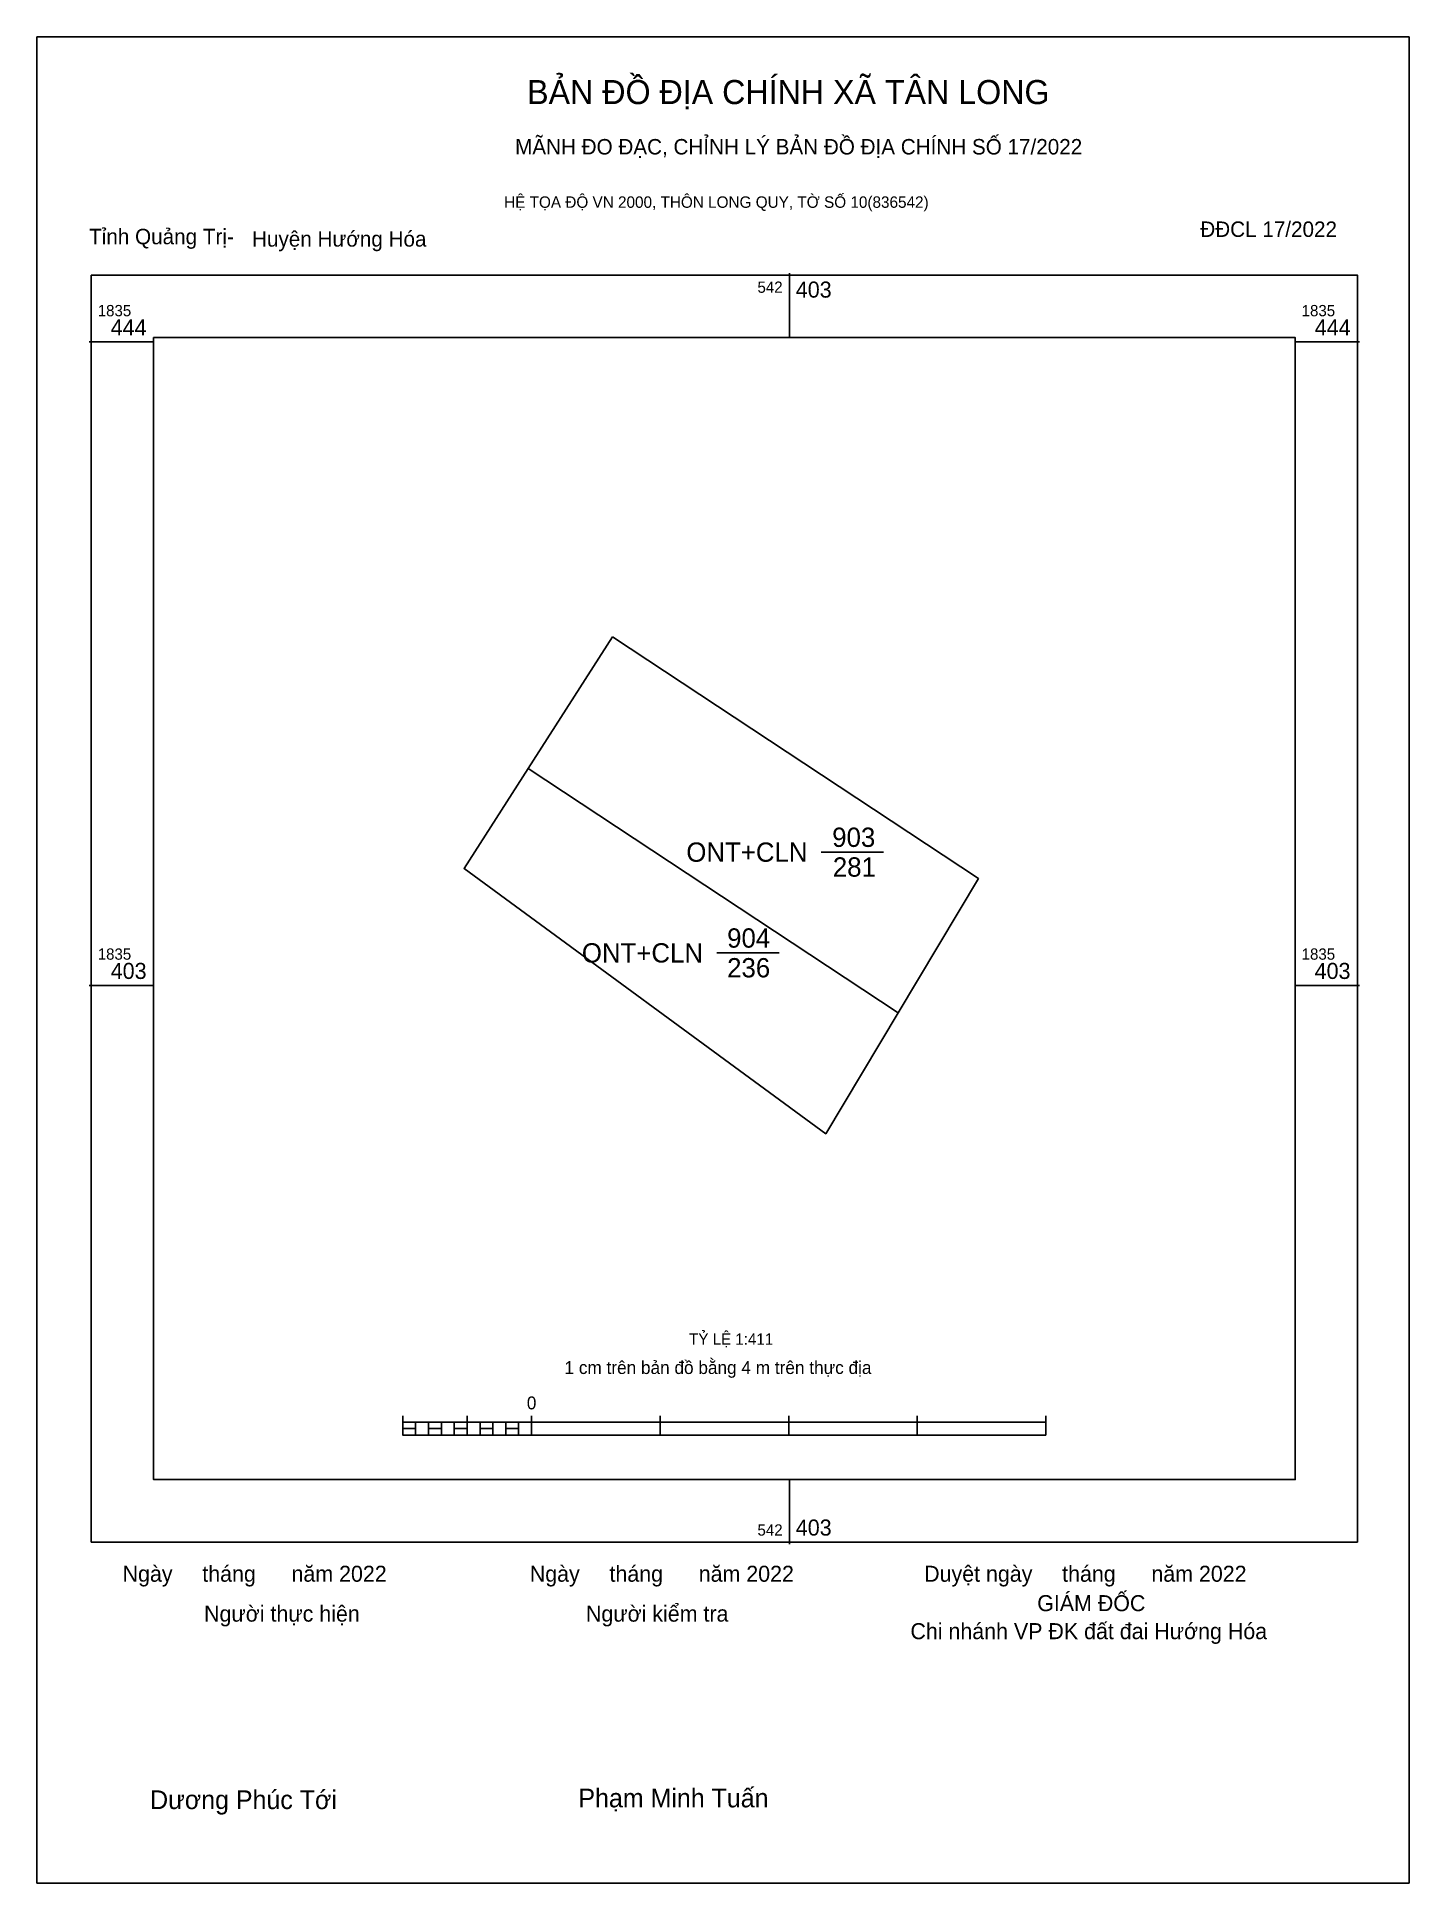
# Model space of a CAD drawing. Extents: x 542355 to 542443, y 1835346 to 1835464.
import ezdxf

# ---------------------------------------------------------------- set-up
doc = ezdxf.new("R2010")
doc.units = 0
for name, color, linetype in [('CanhGiaoThongThuyHe', 7, 'Continuous'), ('CanhThua', 7, 'Continuous'), ('Level 15', 7, 'Continuous'), ('Level 62', 7, 'Continuous'), ('Level 63', 7, 'Continuous'), ('NhanGiaoThongThuyHe', 7, 'Continuous'), ('NhanTuCan', 7, 'Continuous')]:
    doc.layers.add(name, color=color, linetype=linetype)

msp = doc.modelspace()

# ---------------------------------------------------------------- linework, layer by layer
at = {"layer": 'CanhGiaoThongThuyHe'}
for p, q in [((542405.64, 1835412.15), (542409.63, 1835412.15)), ((542398.96, 1835405.71), (542402.95, 1835405.71))]:
    msp.add_line(p, q, dxfattribs=at)
at = {"layer": 'Level 15'}
msp.add_lwpolyline([(542355.48, 1835464.25), (542443.23, 1835464.25), (542443.23, 1835346.25), (542355.48, 1835346.25)], close=True, dxfattribs=at)
at = {"layer": 'Level 62'}
msp.add_lwpolyline([(542362.94, 1835445.04), (542435.95, 1835445.04), (542435.95, 1835372.04), (542362.94, 1835372.04)], close=True, dxfattribs=at)
at = {"layer": 'Level 63'}
for p, q in [((542403.6, 1835449.16), (542403.6, 1835445.04)), ((542358.83, 1835444.76), (542362.94, 1835444.76)), ((542435.95, 1835444.76), (542440.06, 1835444.76)), ((542358.83, 1835403.63), (542362.94, 1835403.63)), ((542435.95, 1835403.63), (542440.06, 1835403.63)), ((542378.88, 1835376.12), (542378.88, 1835374.89)), ((542378.88, 1835375.71), (542420.01, 1835375.71)), ((542379.7, 1835375.71), (542379.7, 1835374.89)), ((542380.53, 1835375.71), (542380.53, 1835374.89)), ((542381.35, 1835375.71), (542381.35, 1835374.89)), ((542382.17, 1835375.71), (542382.17, 1835374.89)), ((542382.99, 1835376.12), (542382.99, 1835374.89)), ((542382.99, 1835375.71), (542382.99, 1835374.89)), ((542383.82, 1835375.71), (542383.82, 1835374.89)), ((542384.64, 1835375.71), (542384.64, 1835374.89)), ((542385.46, 1835375.71), (542385.46, 1835374.89)), ((542386.28, 1835375.71), (542386.28, 1835374.89)), ((542387.11, 1835376.12), (542387.11, 1835374.89)), ((542387.11, 1835375.71), (542387.11, 1835374.89)), ((542395.33, 1835376.12), (542395.33, 1835374.89)), ((542403.56, 1835376.12), (542403.56, 1835374.89)), ((542411.78, 1835376.12), (542411.78, 1835374.89)), ((542420.01, 1835376.12), (542420.01, 1835374.89)), ((542378.88, 1835374.89), (542420.01, 1835374.89)), ((542403.6, 1835372.04), (542403.6, 1835367.92))]:
    msp.add_line(p, q, dxfattribs=at)
for points in [[(542358.96, 1835449.03), (542439.93, 1835449.03), (542439.93, 1835368.05), (542358.96, 1835368.05)], [(542378.88, 1835375.3), (542379.7, 1835375.3), (542379.7, 1835374.89), (542378.88, 1835374.89)], [(542378.88, 1835375.3), (542379.7, 1835375.3), (542379.7, 1835374.89), (542378.88, 1835374.89)], [(542380.53, 1835375.3), (542381.35, 1835375.3), (542381.35, 1835374.89), (542380.53, 1835374.89)], [(542382.17, 1835375.3), (542382.99, 1835375.3), (542382.99, 1835374.89), (542382.17, 1835374.89)], [(542383.82, 1835375.3), (542384.64, 1835375.3), (542384.64, 1835374.89), (542383.82, 1835374.89)], [(542385.46, 1835375.3), (542386.28, 1835375.3), (542386.28, 1835374.89), (542385.46, 1835374.89)]]:
    msp.add_lwpolyline(points, close=True, dxfattribs=at)
at = {"layer": 'NhanGiaoThongThuyHe'}
msp.add_lwpolyline([(542392.29, 1835425.9), (542415.69, 1835410.46), (542410.56, 1835401.88), (542386.9, 1835417.49)], close=True, dxfattribs=at)
msp.add_lwpolyline([(542386.9, 1835417.49), (542382.8, 1835411.09), (542405.93, 1835394.15), (542410.56, 1835401.88)], dxfattribs=at)

# ---------------------------------------------------------------- texts
at = {"layer": 'CanhGiaoThongThuyHe'}
for s, p in [('Tỉnh Quảng Trị-', (542358.82, 1835451)), ('ĐĐCL 17/2022', (542429.88, 1835451.47)), ('Huyện Hướng Hóa', (542369.24, 1835450.85))]:
    msp.add_text(s, height=0.988, dxfattribs=at).set_placement(p)
at = {"layer": 'CanhThua'}
msp.add_text('TỶ LỆ 1:411', height=0.723, dxfattribs=at).set_placement((542397.19, 1835380.66))
at = {"layer": 'Level 63'}
for s, height, p in [('BẢN ĐỒ ĐỊA CHÍNH XÃ TÂN LONG', 1.5397, (542386.83, 1835459.96)), ('MÃNH ĐO ĐẠC, CHỈNH LÝ BẢN ĐỒ ĐỊA CHÍNH SỐ 17/2022', 0.988, (542386.06, 1835456.74)), ('HỆ TỌA ĐỘ VN 2000, THÔN LONG QUY, TỜ SỐ 10(836542)', 0.7314, (542385.36, 1835453.33)), ('542', 0.72, (542401.56, 1835447.9)), ('403', 1.028, (542404.01, 1835447.59)), ('1835', 0.72, (542359.37, 1835446.4)), ('444', 1.028, (542360.2, 1835445.17)), ('1835', 0.72, (542436.36, 1835446.4)), ('444', 1.028, (542437.2, 1835445.17)), ('1835', 0.72, (542359.37, 1835405.27)), ('403', 1.028, (542360.2, 1835404.04)), ('1835', 0.72, (542436.36, 1835405.27)), ('403', 1.028, (542437.19, 1835404.04)), ('1 cm trên bản đồ bằng 4 m trên thực địa', 0.8226, (542389.22, 1835378.79)), ('0', 0.823, (542386.81, 1835376.53)), ('403', 1.028, (542404.01, 1835368.46)), ('542', 0.72, (542401.56, 1835368.46)), ('Ngày     tháng      năm 2022', 1.0234, (542360.96, 1835365.51)), ('Ngày     tháng      năm 2022', 1.0234, (542387, 1835365.51)), ('Duyệt ngày     tháng      năm 2022', 1.0234, (542412.22, 1835365.51)), ('GIÁM ĐỐC', 1.023, (542419.45, 1835363.63)), ('Người thực hiện', 1.0234, (542366.17, 1835362.96)), ('Người kiểm tra', 1.0234, (542390.59, 1835362.96)), ('Chi nhánh VP ĐK đất đai Hướng Hóa', 1.0234, (542411.34, 1835361.84)), ('Dương Phúc Tới', 1.1937, (542362.72, 1835350.98)), ('Phạm Minh Tuấn', 1.1937, (542390.11, 1835351.09))]:
    msp.add_text(s, height=height, dxfattribs=at).set_placement(p)
at = {"layer": 'NhanTuCan'}
for s, p in [('903', (542406.34, 1835412.48)), ('ONT+CLN', (542397.01, 1835411.53)), ('281', (542406.38, 1835410.58)), ('904', (542399.62, 1835406.04)), ('ONT+CLN', (542390.33, 1835405.09)), ('236', (542399.62, 1835404.14))]:
    msp.add_text(s, height=1.234, dxfattribs=at).set_placement(p)

doc.saveas('drawing.dxf')
